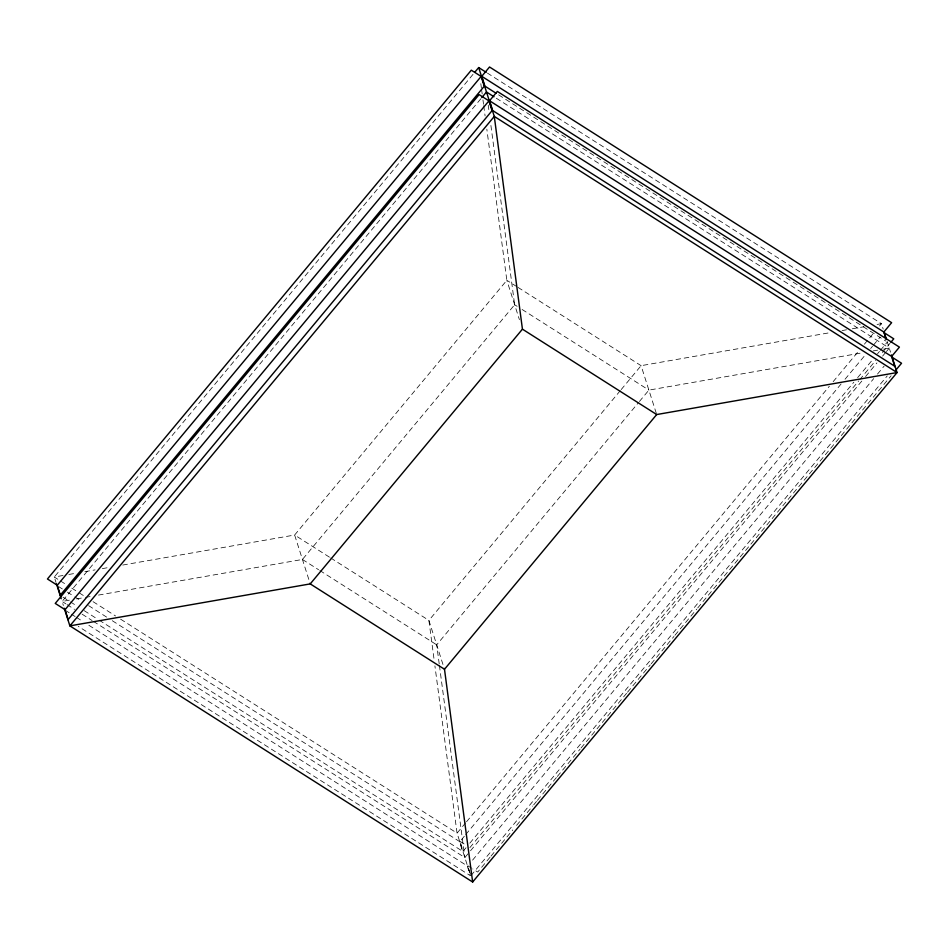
<?xml version="1.0" encoding="UTF-8"?>
<svg xmlns="http://www.w3.org/2000/svg" width="949" height="949" viewBox="0 0 949 949"><rect width="100%" height="100%" fill="white"/><g stroke="black" fill="none" stroke-linecap="round" stroke-linejoin="round"><path stroke-width="0.71" stroke-dasharray="4.75 3.56" d="M473.005 74.378L54.283 577.016L56.015 582.437M480.799 98.815L62.076 601.441L63.381 605.521M98.494 595.082L302.434 559.459L514.643 304.736L490.752 124.272M620.255 390.691L428.901 620.397L434.144 660.018M621.204 389.553L641.097 365.673L830.47 332.589M439.221 663.909L436.694 644.834L638.475 402.613M639.424 401.474L648.902 390.11L863.032 352.696M465.579 822.902L457.05 833.139L469.625 872.511M466.528 821.763L829.355 386.231M833.139 381.688L858.726 350.976M864.409 344.155L873.875 332.779M879.569 325.958L881.455 323.692L487.442 73.12M466.018 847.742L463.183 851.158L460.051 841.372L464.796 835.678M465.745 834.539L841.253 383.787M845.037 379.232L865.903 354.191M870.648 348.497L872.534 346.231M873.483 345.092L880.126 337.12M469.814 843.186L853.851 382.186M857.647 377.643L872.819 359.422M877.564 353.74L879.45 351.462M880.399 350.323L887.042 342.352M469.885 847.623L858.667 380.94M859.616 379.802L875.737 360.442M882.368 352.482L889.96 343.372M93.358 621.334L464.856 857.576L469.589 851.894M470.538 850.755L861.787 381.095M865.571 376.551L876.935 362.909M882.629 356.077L885.464 352.672M886.413 351.533L889.26 348.117L495.236 97.557M472.59 860.114L873.697 378.627M877.493 374.072L884.136 366.1M470.977 875.595L887.256 375.887M490.016 857.267L477.691 872.06L472.768 868.928M490.965 856.128L512.768 829.948M516.564 825.393L532.686 806.045M533.635 804.906L536.482 801.49M537.431 800.351L556.387 777.587M557.336 776.448L580.1 749.129M581.049 747.99L626.565 693.351M627.514 692.212L650.267 664.893M651.216 663.754L673.968 636.435M674.917 635.296L696.732 609.116M697.681 607.977L891.123 375.768M842.131 330.56L846.496 329.789M852.321 328.781L863.981 326.741M877.09 324.451L881.455 323.692L883.187 329.113M873.234 350.916L877.6 350.157M883.424 349.137L889.26 348.117M63.025 575.485L54.283 577.016L59.289 580.195M68.85 574.465L74.674 573.445M84.876 571.666L95.066 569.886M102.35 568.617L109.633 567.336M122.753 565.046L294.641 535.022L506.837 280.299L486.837 129.183M69.36 600.171L62.076 601.441L65.837 603.825M76.644 598.902L83.927 597.633M85.386 597.372L92.67 596.102M498.616 94.853L885.725 341.023M516.79 286.622L506.837 280.299L519.411 319.659M518.035 287.417L641.097 365.673L656.696 414.547M514.643 304.736L517.122 306.313M522.104 309.469L648.902 390.11M329.445 557.158L294.641 535.022L310.24 583.896M330.691 557.953L428.901 620.397L444.061 667.906M302.434 559.459L318.603 569.732M319.849 570.527L436.694 644.834M60.534 580.99L66.798 584.964M71.792 588.143L78.055 592.129M79.301 592.923L85.552 596.897M93.061 601.666L115.576 615.984M120.582 619.163L457.05 833.139L434.915 665.878M460.051 841.372L466.196 845.286M58.601 586.577L62.349 588.949M67.343 592.129L73.583 596.102M74.841 596.897L81.08 600.871M88.577 605.628L107.308 617.538M112.302 620.717L459.446 841.478L462.566 851.265L99.194 620.183M62.978 597.158L69.218 601.132M70.463 601.915L76.715 605.889M84.2 610.658L97.937 619.389M67.082 604.62L74.591 609.4M82.1 614.169L92.1 620.539M471.546 868.157L467.857 865.808L470.526 874.195M65.149 610.207L70.143 613.386M71.4 614.181L75.137 616.565M76.395 617.36L82.634 621.334M88.874 625.296L467.24 865.903L470.36 875.702L78.269 626.352M887.09 341.332L890.553 352.198M488.237 105.197L488.818 109.598M480.823 83.69L481.404 88.091M481.594 89.562L482.187 93.963M482.958 99.835L483.539 104.236M483.729 105.707L485.093 115.968M439.411 665.379L464.856 857.576"/><path stroke-width="1.42" d="M474.891 72.1L478.687 67.557L486.196 72.326M57.284 585.236L481.143 76.43L471.309 70.179L47.45 578.985L57.284 585.236L60.475 595.569M496.113 93.263L484.88 86.11L481.76 76.323L489.53 66.988L891.621 322.684L883.851 332.02L886.152 339.552M60.404 595.023L484.275 86.217L481.143 76.43M481.748 97.676L486.481 91.994L493.99 96.762M65.078 609.673L488.949 100.867L479.115 94.615L55.244 603.422L65.078 609.673L68.281 620.005M894.765 366.243L492.673 110.547L489.554 100.76L497.323 91.424L899.415 347.12L891.645 356.456L894.836 366.788M68.209 619.46L492.068 110.653L488.949 100.867M64.247 608.226L69.882 625.877L310.24 583.896L522.436 329.161L494.287 116.419L478.687 67.557M472.649 882.012L897.054 372.554L494.287 116.419L69.882 625.877L472.649 882.012L444.5 669.27L656.696 414.547L897.054 372.554L891.419 354.902M890.909 342.233L893.756 338.817L883.922 332.565M895.856 370.086L901.55 363.253L891.716 357.002M481.76 76.323L883.851 332.02M489.554 100.76L891.645 356.456M522.436 329.161L656.696 414.547M310.24 583.896L444.5 669.27M884.053 331.83L886.224 338.615M56.454 583.801L61.211 598.724"/></g></svg>
